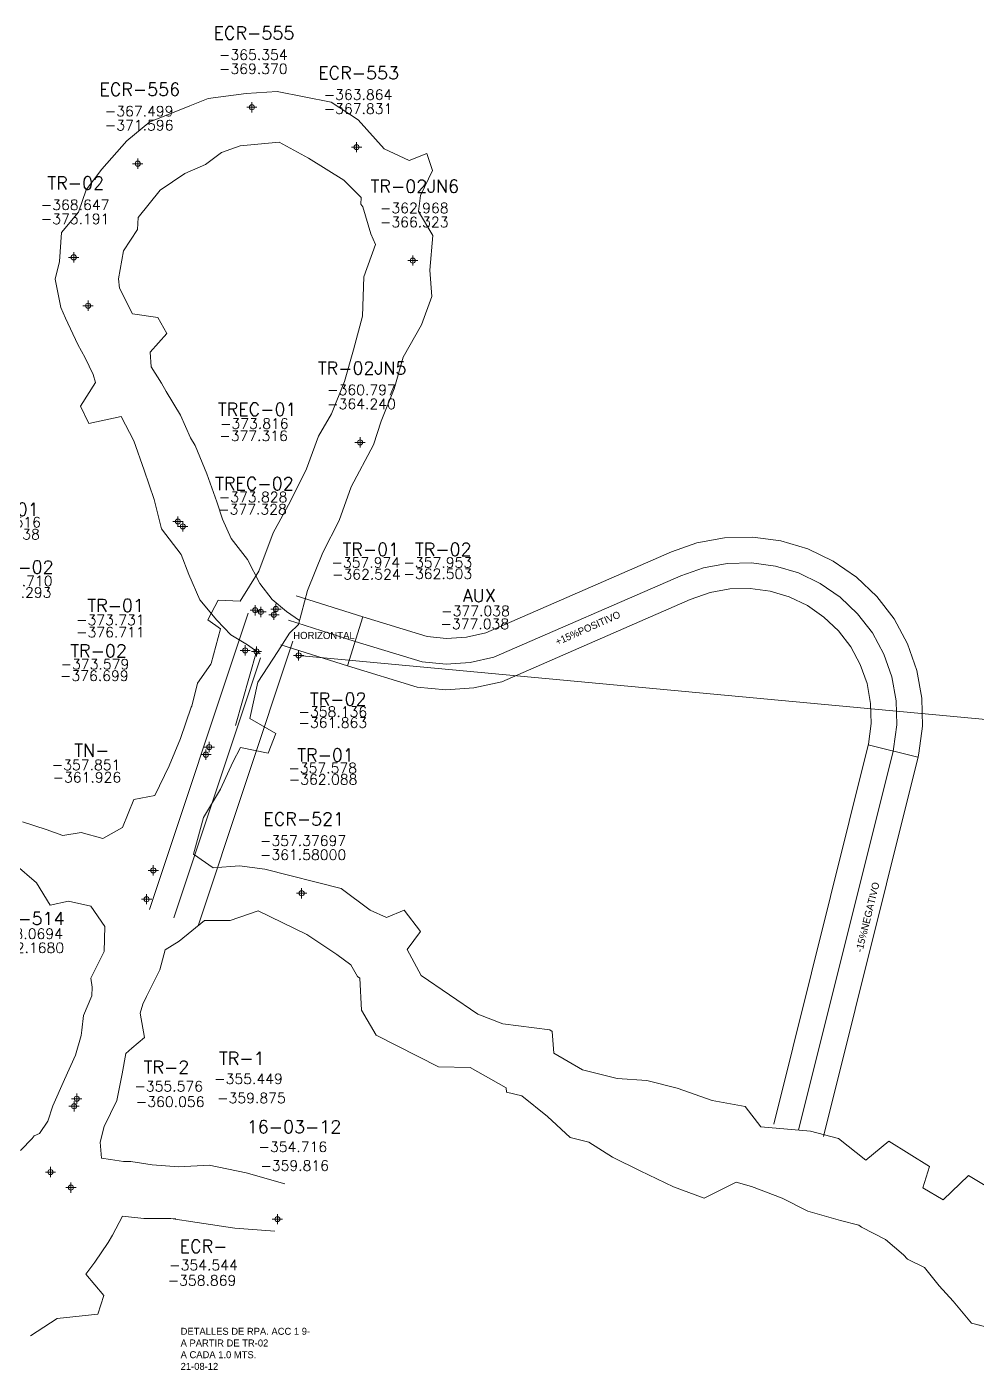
# Model space of a CAD drawing. Extents: x 0 to 99091, y -1812 to 13278.
# Drawn here: x 9517.4 to 9610, y 10127.2 to 10256.6 of the extents above; entities that cross this region are included whole.
import ezdxf
from ezdxf.enums import TextEntityAlignment as Align

# ---------------------------------------------------------------- set-up
doc = ezdxf.new("R2010")
doc.units = 0
doc.header["$MEASUREMENT"] = 0
doc.header["$PDMODE"] = 34
doc.header["$PDSIZE"] = 0.5
for name, color, linetype in [('ACC-REB-4481-PROY', 7, 'Continuous'), ('F-440-9081-E-SCR', 154, 'Continuous'), ('F-440-9085-E-SCR-FIC', 5, 'Continuous'), ('F-440-9085-W-SCR-FIC', 6, 'Continuous'), ('F-440-9493-E-SCR', 1, 'Continuous'), ('MARGEN', 7, 'Continuous'), ('R-370-9044-S-FI2', 100, 'Continuous'), ('R-370-9044-S-FIC', 86, 'Continuous'), ('R-370-9044-S-SCR', 86, 'Continuous'), ('R-440-9273-N-PROY', 232, 'Continuous')]:
    doc.layers.add(name, color=color, linetype=linetype)
doc.styles.add('ROMAND', font='ROMAND.SHX')
doc.styles.add('ROMANS', font='ROMANS.SHX', dxfattribs={"width": 2.5})

# ---------------------------------------------------------------- blocks, each defined once
blk = doc.blocks.new('F2')
at = {"lineweight": 0}
blk.add_point((0, 0), dxfattribs=at)
at = {"lineweight": 0, "style": 'ROMAND'}
for tag, height, p in [('NOMBRE', 1.25, (0.2, 6.62)), ('CIELO', 1, (0.14, 4.62)), ('PISO', 1, (0.14, 3.25))]:
    blk.add_attdef(tag, text='', height=height, dxfattribs=at).set_placement(p, align=Align.CENTER)
at = {"lineweight": 0, "style": 'ROMANS', "flags": 1}
for tag, p in [('MINA', (-0.07, -3.26)), ('LOCALIZACION', (-0.07, -4.93)), ('ESTRUCTURA', (-0.07, -6.62)), ('NIVEL', (-0.07, -8.29)), ('OBRA', (-0.07, -10.12)), ('FECHA', (-0.07, -11.79)), ('ATRAS', (-0.07, -13.48)), ('TOPOGRAFO', (2.67, -15.3))]:
    blk.add_attdef(tag, text='', height=1.25, dxfattribs=at).set_placement(p, align=Align.CENTER)

msp = doc.modelspace()

# ---------------------------------------------------------------- linework, layer by layer
at = {"color": 0, "linetype": 'Continuous', "lineweight": 0, "ltscale": 5, "flags": 128}
for points in [[(9529.37, 10170.53), (9538.98, 10199.44)], [(9534.11, 10168.95), (9543.34, 10196.7)]]:
    msp.add_lwpolyline(points, dxfattribs=at)
for points, elevation in [([(9539.79, 10195.69), (9537.76, 10188.47)], -373.83), ([(9627.25, 10187.53), (9543.9, 10195.3)], -716.56), ([(9531.74, 10169.74), (9540.17, 10195.07)], -372)]:
    msp.add_lwpolyline(points, dxfattribs=dict(at, elevation=elevation))
at = {"layer": 'ACC-REB-4481-PROY', "color": 3, "linetype": 'Continuous', "lineweight": 0, "ltscale": 5, "flags": 128}
for points in [[(9543.67, 10201.11), (9550.14, 10199.06), (9556.41, 10197.15), (9558.3, 10196.97), (9560.26, 10197.09), (9562.13, 10197.51), (9580.21, 10205.4), (9582.7, 10206.27), (9585.4, 10206.76), (9588.15, 10206.83), (9590.87, 10206.47), (9593.5, 10205.69), (9595.98, 10204.5), (9598.24, 10202.94), (9600.23, 10201.05), (9601.9, 10198.86), (9603.2, 10196.45), (9604.12, 10193.85), (9604.61, 10191.15), (9604.68, 10188.4), (9604.33, 10185.78), (9604.25, 10185.42), (9595.03, 10148.41)], [(9542.15, 10196.35), (9548.65, 10194.28), (9555.43, 10192.21), (9558.23, 10191.95), (9560.97, 10192.13), (9563.69, 10192.73), (9582.04, 10200.74), (9583.98, 10201.43), (9585.91, 10201.78), (9587.88, 10201.83), (9589.82, 10201.57), (9591.7, 10201.01), (9593.46, 10200.16), (9595.08, 10199.04), (9596.5, 10197.69), (9597.69, 10196.14), (9598.62, 10194.41), (9599.27, 10192.57), (9599.62, 10190.63), (9599.67, 10188.68), (9599.4, 10186.64), (9599.38, 10186.54), (9590.18, 10149.61)]]:
    msp.add_lwpolyline(points, dxfattribs=at)
at = {"layer": 'ACC-REB-4481-PROY', "color": 1, "linetype": 'Continuous', "lineweight": 0, "ltscale": 5, "elevation": -362.54, "flags": 128}
msp.add_lwpolyline([(9542.91, 10198.73), (9549.4, 10196.67), (9555.92, 10194.68), (9558.26, 10194.46), (9560.61, 10194.61), (9562.91, 10195.12), (9581.12, 10203.07), (9583.34, 10203.85), (9585.66, 10204.27), (9588.01, 10204.33), (9590.34, 10204.02), (9592.6, 10203.35), (9594.72, 10202.33), (9596.66, 10200.99), (9598.36, 10199.37), (9599.79, 10197.5), (9600.91, 10195.43), (9601.69, 10193.21), (9602.12, 10190.89), (9602.17, 10188.54), (9601.86, 10186.21), (9601.81, 10185.98), (9592.6, 10149.01)], dxfattribs=at)
at = {"layer": 'ACC-REB-4481-PROY', "color": 3, "linetype": 'Continuous', "lineweight": 0, "ltscale": 5, "flags": 128}
for points, elevation in [([(9550.14, 10199.06), (9548.67, 10194.28)], -362.54), ([(9599.38, 10186.59), (9604.23, 10185.38)], -352.5)]:
    msp.add_lwpolyline(points, dxfattribs=dict(at, elevation=elevation))
at = {"layer": 'F-440-9081-E-SCR', "color": 154, "linetype": 'Continuous', "lineweight": 0}
for points in [[(9540.61, 10174.47, -355.43), (9538.13, 10174.78, -356.36), (9535.56, 10174.6, -356.59), (9533.65, 10175.93, -356.81)], [(9540.61, 10174.47, -360.53), (9538.13, 10174.78, -360.46), (9535.56, 10174.6, -360.59), (9533.65, 10175.93, -360.71)], [(9571.56, 10154.92, -360.82), (9568.76, 10156.52, -361.07), (9568.6, 10158.64, -360.95), (9568.36, 10158.82, -360.95), (9563.78, 10159.38, -360.59), (9561.36, 10160.32, -360.35), (9555.83, 10164.11, -360.24), (9554.47, 10166.63, -360.2), (9555.78, 10168.39, -360.17), (9554.18, 10170.48, -360.17), (9552.45, 10169.77, -370.95), (9550.85, 10170.47, -370.92), (9548.05, 10172.57, -360.27), (9540.61, 10174.47, -360.53)], [(9571.56, 10154.92, -356.82), (9568.76, 10156.52, -358.07), (9568.6, 10158.64, -356.65), (9568.36, 10158.82, -356.65), (9563.78, 10159.38, -355.99), (9561.36, 10160.32, -355.65), (9555.83, 10164.11, -355.64), (9554.47, 10166.63, -355.9), (9555.78, 10168.39, -355.77), (9554.18, 10170.48, -355.77), (9552.45, 10169.77, -354.85), (9550.85, 10170.47, -355.42), (9548.05, 10172.57, -355.77), (9540.61, 10174.47, -355.43)], [(9539.94, 10170.42, -355.43), (9537.24, 10169.45, -356.36), (9534.71, 10169.47, -356.59), (9532.25, 10167.44, -356.81)], [(9539.94, 10170.42, -360.53), (9537.24, 10169.45, -360.46), (9534.71, 10169.47, -360.59), (9532.25, 10167.44, -360.71)], [(9570.35, 10148.32, -356.97), (9568.13, 10150.36, -356.82), (9565.64, 10152.36, -358.07), (9564.16, 10152.72, -356.65), (9564.1, 10153.14, -356.65), (9560.6, 10155.15, -355.99), (9557.52, 10155.21, -355.65), (9551.44, 10158.27, -355.64), (9550.02, 10160.71, -355.9), (9549.87, 10163.83, -355.77), (9549.63, 10164.01, -355.77), (9548.97, 10165.13, -354.85), (9547.61, 10166.15, -355.42), (9544.69, 10168.1, -355.77), (9539.94, 10170.42, -355.43)], [(9570.35, 10148.32, -360.67), (9568.13, 10150.36, -360.82), (9565.64, 10152.36, -361.07), (9564.16, 10152.72, -360.95), (9564.1, 10153.14, -360.95), (9560.6, 10155.15, -360.59), (9557.52, 10155.21, -360.35), (9551.44, 10158.27, -360.24), (9550.02, 10160.71, -360.2), (9549.87, 10163.83, -360.17), (9549.63, 10164.01, -360.17), (9548.97, 10165.13, -370.95), (9547.61, 10166.15, -370.92), (9544.69, 10168.1, -360.27), (9539.94, 10170.42, -360.53)], [(9588.93, 10149.35, -360.78), (9587.41, 10151.34, -360.62), (9584.17, 10151.91, -360.73), (9580.76, 10153.11, -360.92), (9577.82, 10153.87, -360.83), (9574.94, 10154.06, -360.85), (9571.56, 10154.92, -360.82)], [(9588.93, 10149.35, -355.78), (9587.41, 10151.34, -355.82), (9584.17, 10151.91, -355.43), (9580.76, 10153.11, -356.02), (9577.82, 10153.87, -356.03), (9574.94, 10154.06, -356.35), (9571.56, 10154.92, -356.82)], [(9599.17, 10146.11, -357.32), (9596.48, 10148.22, -356.48), (9593.75, 10148.94, -355.75), (9588.93, 10149.35, -355.78)], [(9599.17, 10146.11, -362.02), (9596.48, 10148.22, -361.88), (9593.75, 10148.94, -361.35), (9588.93, 10149.35, -360.78)], [(9586.53, 10143.96, -360.78), (9583.42, 10142.39, -360.62), (9580.42, 10143.51, -360.73), (9577.17, 10145.07, -360.92), (9574.47, 10146.38, -360.83), (9572.17, 10147.85, -360.85), (9570.35, 10148.32, -360.67)], [(9586.53, 10143.96, -355.78), (9583.42, 10142.39, -355.82), (9580.42, 10143.51, -355.43), (9577.17, 10145.07, -356.02), (9574.47, 10146.38, -356.03), (9572.17, 10147.85, -356.35), (9570.35, 10148.32, -356.97)], [(9609.16, 10144.62, -358.33), (9609.16, 10144.62, -358.33), (9606.68, 10142.22, -358.7), (9604.7, 10143.41, -358.56), (9605.36, 10145.48, -357.5), (9601.39, 10147.96, -357.48), (9599.17, 10146.11, -357.32)], [(9620.69, 10146.89, -359.39), (9620.39, 10143.99, -358.38), (9617.3, 10143.76, -358.23), (9614.95, 10143.22, -358.01), (9613.29, 10143.75, -357.93), (9611.11, 10143.42, -358.43), (9609.16, 10144.62, -358.33), (9609.16, 10144.62, -358.33)], [(9620.69, 10146.89, -363.09), (9620.39, 10143.99, -363.48), (9617.3, 10143.76, -363.43), (9614.95, 10143.22, -363.31), (9613.29, 10143.75, -363.23), (9611.11, 10143.42, -363.23), (9609.16, 10144.62, -362.53), (9609.16, 10144.62, -362.53)], [(9596.68, 10140.21, -357.32), (9593.49, 10141.12, -356.48), (9590.99, 10142.39, -355.75), (9588.01, 10143.54, -355.9), (9586.53, 10143.96, -355.78)], [(9596.68, 10140.21, -362.02), (9593.49, 10141.12, -361.88), (9590.99, 10142.39, -361.35), (9588.01, 10143.54, -361), (9586.53, 10143.96, -360.78)], [(9614.12, 10129.01, -358.39), (9609.44, 10130.22, -358.36), (9607.67, 10132.36, -358.7), (9606.29, 10133.86, -358.98), (9604.86, 10135.63, -358.64), (9603.23, 10136.44, -358.33), (9602.81, 10136.88, -358.7), (9601.06, 10138.38, -358.56), (9598.73, 10139.58, -357.5), (9598.48, 10139.76, -357.48), (9596.68, 10140.21, -357.32)], [(9614.16, 10129.01, -363.09), (9609.44, 10130.22, -362.46), (9607.67, 10132.36, -362.5), (9606.29, 10133.86, -362.48), (9604.86, 10135.63, -362.34), (9603.23, 10136.44, -362.53), (9602.81, 10136.88, -362.5), (9601.06, 10138.38, -362.26), (9598.73, 10139.58, -362.1), (9598.48, 10139.76, -362.08), (9596.68, 10140.21, -362.02)]]:
    msp.add_polyline3d(points, dxfattribs=at)
at = {"layer": 'F-440-9085-W-SCR-FIC', "color": 6, "linetype": 'Continuous', "lineweight": 0}
for points in [[(9513, 10147.42, -355.9), (9514.43, 10147.06, -357.27), (9515.7, 10146.81, -357.73), (9516.84, 10147.06, -358.86), (9517.93, 10148.22, -359.64), (9518.13, 10148.48, -355.05)], [(9513, 10147.42, -360.3), (9514.43, 10147.06, -361.57), (9515.7, 10146.81, -362.63), (9516.84, 10147.06, -363.56), (9517.93, 10148.22, -364.34), (9518.13, 10148.48, -359.15)], [(9532.22, 10145.46, -359.48), (9529.62, 10145.65, -359.32), (9527.55, 10145.97, -359.28), (9526.84, 10145.98, -359.14), (9525.56, 10146.17, -359.06), (9524.68, 10146.28, -359.18)], [(9542.54, 10143.78, -354.32), (9538.79, 10144.86, -354.76), (9535.17, 10145.62, -355.12), (9532.22, 10145.46, -355.08)], [(9542.54, 10143.78, -359.02), (9538.79, 10144.86, -359.96), (9535.17, 10145.62, -359.92), (9532.22, 10145.46, -359.48)], [(9517.79, 10128.97, -352.71), (9520.38, 10130.68, -352.97), (9524.34, 10131.08, -353.18), (9524.91, 10132.92, -353.21), (9523.16, 10134.98, -353.34), (9524.05, 10136.15, -353.1), (9525.35, 10138.06, -353.36), (9525.76, 10138.8, -353.46), (9525.76, 10138.8, -353.46), (9526.74, 10140.63, -354.88)], [(9517.79, 10128.97, -356.71), (9520.38, 10130.68, -357.07), (9524.34, 10131.08, -357.28), (9524.91, 10132.92, -357.31), (9523.16, 10134.98, -357.84), (9524.05, 10136.15, -357.8), (9525.35, 10138.06, -358.06), (9525.76, 10138.8, -358.16), (9525.76, 10138.8, -358.16), (9526.74, 10140.63, -359.28)], [(9531.45, 10140.42, -355.08), (9528.82, 10140.41, -354.72), (9526.74, 10140.63, -354.88)], [(9531.94, 10140.37, -359.51), (9531.45, 10140.42, -359.48), (9528.82, 10140.41, -359.32), (9526.74, 10140.63, -359.28)], [(9541.59, 10139.18, -359.02), (9537.67, 10139.48, -359.96), (9534.01, 10140.03, -359.92), (9531.45, 10140.42, -359.48)], [(9541.59, 10139.18, -354.32), (9537.67, 10139.48, -354.76), (9534.01, 10140.03, -355.12), (9531.45, 10140.42, -355.08)]]:
    msp.add_polyline3d(points, dxfattribs=at)
at = {"layer": 'F-440-9493-E-SCR', "color": 1, "linetype": 'Continuous', "lineweight": 0}
for points in [[(9516.99, 10179.07, -356.42), (9519.3, 10178.35, -356.31), (9520.92, 10177.76, -356.6), (9522.7, 10178.05, -356.59), (9524.83, 10177.46, -356.58), (9526.75, 10178.54, -356.67)], [(9516.99, 10179.07, -360.72), (9519.3, 10178.35, -361.01), (9520.92, 10177.76, -360.7), (9522.7, 10178.05, -360.99), (9524.83, 10177.46, -360.98), (9526.75, 10178.54, -360.97)], [(9516.25, 10174.94, -356.42), (9518.36, 10173.14, -356.31), (9519.7, 10170.97, -356.6), (9521.49, 10171.35, -356.59), (9523.64, 10170.87, -356.58), (9525.01, 10168.89, -356.67)], [(9516.25, 10174.94, -360.72), (9518.36, 10173.14, -361.01), (9519.7, 10170.97, -360.7), (9521.49, 10171.35, -360.99), (9523.64, 10170.87, -360.98), (9525.01, 10168.89, -360.97)]]:
    msp.add_polyline3d(points, dxfattribs=at)
at = {"layer": 'MARGEN', "color": 154, "linetype": 'Continuous', "lineweight": 0}
msp.add_polyline3d([(9609.16, 10144.62, -362.53), (9609.16, 10144.62, -362.53), (9606.68, 10142.22, -362.5), (9604.7, 10143.41, -362.26), (9605.36, 10145.48, -362.1), (9601.39, 10147.96, -362.08), (9599.17, 10146.11, -362.02)], dxfattribs=at)
at = {"layer": 'R-370-9044-S-SCR', "color": 86, "linetype": 'Continuous', "lineweight": 0, "flags": 128}
for elevation in [-369.2, -373.5]:
    msp.add_lwpolyline([(9520.73, 10229.22), (9521.19, 10228.18)], dxfattribs=dict(at, elevation=elevation))
at = {"layer": 'R-370-9044-S-SCR', "color": 86, "linetype": 'Continuous', "lineweight": 0}
for points in [[(9524.72, 10242.72, -367.53), (9524.72, 10242.72, -367.53), (9527.16, 10245.46, -369.63), (9529.39, 10247.33, -368.82), (9531.45, 10248.12, -368), (9533.3, 10248.89, -367.15), (9535.07, 10249.61, -366.43), (9538.8, 10250.08, -365.24), (9541.82, 10250.27, -364.69)], [(9524.72, 10242.72, -372.13), (9524.72, 10242.72, -372.13), (9527.16, 10245.46, -374.03), (9529.39, 10247.33, -372.92), (9531.45, 10248.12, -372.1), (9533.3, 10248.89, -371.35), (9535.07, 10249.61, -370.53), (9538.8, 10250.08, -369.44), (9541.82, 10250.27, -368.79)], [(9541.82, 10250.27, -364.69), (9547.08, 10249.25, -364.41), (9549.69, 10247.5, -364.02), (9552.24, 10244.69, -363.85), (9554.65, 10243.54, -363.21), (9556.38, 10244.24, -363.06), (9556.94, 10242.57, -363.03), (9555.77, 10240.13, -363.18), (9555.57, 10238.59, -363.07), (9556.98, 10236.23, -362.71)], [(9541.82, 10250.27, -368.79), (9547.08, 10249.25, -368.61), (9549.69, 10247.5, -368.52), (9552.24, 10244.69, -367.95), (9554.65, 10243.54, -367.81), (9556.38, 10244.24, -367.46), (9556.94, 10242.57, -367.43), (9555.77, 10240.13, -367.18), (9555.57, 10238.59, -367.27), (9556.98, 10236.23, -366.41)], [(9528.27, 10238, -370.79), (9528.27, 10238, -370.79), (9530.41, 10240.66, -369.63), (9532.81, 10242.28, -368.82), (9534.81, 10243.15, -368), (9536.38, 10244.34, -367.15), (9538.21, 10244.97, -366.43), (9542.01, 10245.34, -364.41), (9542.01, 10245.34, -364.41)], [(9528.27, 10238, -375.39), (9528.27, 10238, -375.39), (9530.41, 10240.66, -374.03), (9532.81, 10242.28, -372.92), (9534.81, 10243.15, -372.1), (9536.38, 10244.34, -371.35), (9538.21, 10244.97, -370.53), (9542.01, 10245.34, -368.61), (9542.01, 10245.34, -368.61)], [(9542.01, 10245.34, -364.41), (9542.01, 10245.34, -364.41), (9544.87, 10243.77, -364.02), (9548.29, 10241.64, -363.85), (9549.98, 10239.93, -363.21), (9549.97, 10239.29, -363.06), (9550.15, 10239.05, -363.03), (9550.94, 10236.4, -363.18), (9551.38, 10235.35, -363.07), (9550.26, 10232.22, -363.2)], [(9542.01, 10245.34, -368.61), (9542.01, 10245.34, -368.61), (9544.87, 10243.77, -368.52), (9548.29, 10241.64, -367.95), (9549.98, 10239.93, -367.81), (9549.97, 10239.29, -367.46), (9550.15, 10239.05, -367.43), (9550.94, 10236.4, -367.18), (9551.38, 10235.35, -367.27), (9550.26, 10232.22, -367.1)], [(9520.73, 10229.22, -369.2), (9520.19, 10231.97, -369.27), (9520.6, 10233.71, -368.84), (9520.81, 10236.54, -369.27), (9522.44, 10238.53, -368.55), (9523.19, 10240.69, -368.05), (9524.72, 10242.72, -367.53)], [(9520.73, 10229.22, -373.5), (9520.19, 10231.97, -373.37), (9520.6, 10233.71, -373.24), (9520.81, 10236.54, -372.97), (9522.44, 10238.53, -372.75), (9523.19, 10240.69, -372.45), (9524.72, 10242.72, -372.13)], [(9526.44, 10231.09, -369.31), (9526.44, 10231.09, -369.31), (9526.35, 10232, -368.84), (9526.85, 10234.75, -369.27), (9528.2, 10236.83, -368.55), (9528.27, 10238, -370.79), (9528.27, 10238, -370.79)], [(9526.44, 10231.09, -373.51), (9526.44, 10231.09, -373.51), (9526.35, 10232, -373.24), (9526.85, 10234.75, -372.97), (9528.2, 10236.83, -372.75), (9528.27, 10238, -375.39), (9528.27, 10238, -375.39)], [(9556.98, 10236.23, -362.71), (9556.67, 10232.85, -362.72), (9556.89, 10230.3, -362.31), (9555.87, 10227.53, -361.87), (9554.08, 10224.37, -361.88), (9553.21, 10221.28, -360.92), (9551.93, 10218.14, -360.64), (9551.18, 10215.84, -360.74)], [(9556.98, 10236.23, -366.41), (9556.67, 10232.85, -366.32), (9556.89, 10230.3, -366.21), (9555.87, 10227.53, -365.87), (9554.08, 10224.37, -365.48), (9553.21, 10221.28, -364.82), (9551.93, 10218.14, -364.84), (9551.18, 10215.84, -364.54)], [(9550.26, 10232.22, -363.2), (9550.13, 10228.39, -361.87), (9549.23, 10225.1, -361.88), (9548.37, 10222, -360.92), (9547.09, 10218.87, -360.64), (9545.83, 10216.68, -360.2)], [(9550.26, 10232.22, -367.1), (9550.13, 10228.39, -365.87), (9549.23, 10225.1, -365.48), (9548.37, 10222, -364.82), (9547.09, 10218.87, -364.84), (9545.83, 10216.68, -364.3)], [(9533.81, 10215.77, -370.51), (9533.81, 10215.77, -370.51), (9533.37, 10216.53, -370.3), (9532.38, 10218.73, -369.99), (9530.98, 10221.04, -370.18), (9530.55, 10221.83, -369.94), (9529.54, 10223.44, -369.96), (9529.43, 10224.86, -369.5), (9531.06, 10226.68, -369.47), (9530.18, 10228.25, -369.39), (9527.71, 10228.59, -369.53), (9526.44, 10231.09, -369.31)], [(9533.81, 10215.77, -374.71), (9533.81, 10215.77, -374.71), (9533.37, 10216.53, -374.5), (9532.38, 10218.73, -374.39), (9530.98, 10221.04, -374.18), (9530.55, 10221.83, -374.14), (9529.54, 10223.44, -374.06), (9529.43, 10224.86, -374.1), (9531.06, 10226.68, -374.17), (9530.18, 10228.25, -373.79), (9527.71, 10228.59, -373.83), (9526.44, 10231.09, -373.51)], [(9528.86, 10213.36, -370.51), (9528.86, 10213.36, -370.51), (9528.86, 10213.36, -370.51), (9527.83, 10216.21, -369.99), (9526.61, 10218.61, -370.18), (9523.46, 10217.9, -369.94), (9522.63, 10219.6, -369.96), (9524.1, 10221.9, -369.5), (9523.89, 10222.7, -369.47), (9523.1, 10224.32, -369.39), (9522.37, 10225.63, -369.53), (9521.19, 10228.18, -369.31)], [(9528.86, 10213.36, -374.71), (9528.86, 10213.36, -374.71), (9528.86, 10213.36, -374.71), (9527.83, 10216.21, -374.39), (9526.61, 10218.61, -374.18), (9523.46, 10217.9, -374.14), (9522.63, 10219.6, -374.06), (9524.1, 10221.9, -374.1), (9523.89, 10222.7, -374.17), (9523.1, 10224.32, -373.79), (9522.37, 10225.63, -373.83), (9521.19, 10228.18, -373.51)], [(9545.83, 10216.68, -360.2), (9544.67, 10213.49, -359.21), (9543.09, 10210.35, -359.43), (9541.42, 10207.26, -359.34), (9540.03, 10203.51, -359.12), (9538.21, 10200.58, -357.94), (9536.05, 10200.7, -358.08), (9535.05, 10198.79, -358.02)], [(9545.83, 10216.68, -364.3), (9544.67, 10213.49, -364.01), (9543.09, 10210.35, -363.23), (9541.42, 10207.26, -363.04), (9540.03, 10203.51, -362.82), (9538.21, 10200.58, -362.64), (9536.06, 10200.7, -362.58), (9535.05, 10198.79, -362.56)], [(9536.48, 10208.58, -371.96), (9536.48, 10208.58, -371.96), (9535.93, 10210.28, -371.5), (9534.94, 10213, -370.91), (9533.81, 10215.77, -370.51)], [(9536.48, 10208.58, -375.76), (9536.48, 10208.58, -375.76), (9535.93, 10210.28, -375.3), (9534.94, 10213, -374.91), (9533.81, 10215.77, -374.71)], [(9551.18, 10215.84, -360.74), (9549.03, 10211.74, -359.21), (9547.83, 10208.46, -359.43), (9546.25, 10205.33, -359.34), (9544.77, 10201.62, -359.12), (9543.88, 10198.32, -357.94), (9543.01, 10197.48, -358.08), (9541.86, 10195.68, -357.57), (9539.91, 10192.7, -357.48), (9539.13, 10189.14, -357.89), (9541.68, 10187.69, -358.06), (9540.94, 10185.78, -356.35)], [(9551.18, 10215.84, -364.54), (9549.03, 10211.74, -364.01), (9547.83, 10208.46, -363.23), (9546.25, 10205.33, -363.04), (9544.77, 10201.62, -362.82), (9543.88, 10198.32, -362.64), (9543.01, 10197.48, -362.58), (9541.86, 10195.68, -362.37), (9539.91, 10192.7, -361.98), (9539.13, 10189.14, -361.99), (9541.68, 10187.69, -361.96), (9540.94, 10185.78, -360.73)], [(9532.45, 10205.14, -371.96), (9532.45, 10205.14, -371.96), (9530.54, 10207.64, -371.5), (9529.81, 10210.5, -370.91), (9528.86, 10213.36, -370.51)], [(9532.45, 10205.14, -375.76), (9532.45, 10205.14, -375.76), (9530.54, 10207.64, -375.3), (9529.81, 10210.5, -374.91), (9528.86, 10213.36, -374.71)], [(9543.97, 10198.71, -373.97), (9542.7, 10199.58, -373.75), (9541.32, 10200.74, -373.49), (9540.11, 10202.31, -373.2), (9538.9, 10204.66, -372.73), (9537.31, 10206.69, -372.25), (9536.48, 10208.58, -371.96), (9536.48, 10208.58, -371.96)], [(9543.97, 10198.71, -376.97), (9542.7, 10199.58, -376.95), (9541.32, 10200.74, -376.69), (9540.11, 10202.31, -376.5), (9538.9, 10204.66, -376.33), (9537.31, 10206.69, -376.05), (9536.48, 10208.58, -375.76), (9536.48, 10208.58, -375.76)], [(9540.16, 10195.47, -373.97), (9538.9, 10196.34, -373.75), (9537.28, 10197.31, -373.49), (9535.92, 10198.75, -373.2), (9534.26, 10200.71, -372.73), (9533.2, 10203.18, -372.25), (9532.45, 10205.14, -371.96), (9532.45, 10205.14, -371.96)], [(9540.16, 10195.47, -376.97), (9538.9, 10196.34, -376.95), (9537.28, 10197.31, -376.69), (9535.92, 10198.75, -376.5), (9534.26, 10200.71, -376.33), (9533.2, 10203.18, -376.05), (9532.45, 10205.14, -375.76), (9532.45, 10205.14, -375.76)], [(9535.05, 10198.79, -358.02), (9536.28, 10197.91, -357.57), (9535.36, 10194.52, -357.48), (9535.33, 10194.46, -357.49)], [(9535.05, 10198.79, -362.56), (9536.28, 10197.91, -362.37), (9535.36, 10194.52, -361.98), (9535.33, 10194.46, -361.98)], [(9535.33, 10194.46, -357.49), (9534.06, 10192.61, -355.99), (9533.48, 10190.35, -356.42), (9533.44, 10190.26, -356.42), (9532.39, 10187.22, -356.97), (9531.29, 10184.53, -356.11), (9529.88, 10181.66, -356.46)], [(9535.33, 10194.46, -361.98), (9534.06, 10192.61, -360.79), (9533.48, 10190.35, -360.72), (9533.44, 10190.26, -360.72), (9532.39, 10187.22, -360.67), (9531.29, 10184.53, -360.91), (9529.88, 10181.66, -360.86)], [(9540.94, 10185.78, -360.73), (9538.23, 10186.33, -360.72), (9538.23, 10186.33, -360.72), (9537.5, 10184.91, -360.67), (9536.3, 10182.27, -360.91), (9534.62, 10179.52, -360.86)], [(9540.94, 10185.78, -356.35), (9538.23, 10186.33, -356.42), (9538.23, 10186.33, -356.42), (9537.5, 10184.91, -356.97), (9536.3, 10182.27, -356.11), (9534.62, 10179.52, -356.46)], [(9529.88, 10181.66, -356.46), (9529.88, 10181.66, -356.46), (9527.85, 10181.27, -356.28), (9526.75, 10178.54, -356.67)], [(9529.88, 10181.66, -360.86), (9529.88, 10181.66, -360.86), (9527.85, 10181.27, -361.08), (9526.75, 10178.54, -360.97)], [(9534.62, 10179.52, -356.46), (9534.62, 10179.52, -356.46), (9534.62, 10179.52, -356.46), (9533.65, 10175.93, -356.81)], [(9534.62, 10179.52, -360.86), (9534.62, 10179.52, -360.86), (9534.62, 10179.52, -360.86), (9533.65, 10175.93, -360.71)], [(9525.01, 10168.89, -356.67), (9524.95, 10166.45, -355.69), (9523.66, 10163.83, -356.14), (9523.79, 10162.95, -354.8)], [(9525.01, 10168.89, -360.97), (9524.95, 10166.45, -360.29), (9523.66, 10163.83, -360.04), (9523.79, 10162.95, -360.1)], [(9532.25, 10167.44, -356.81), (9530.89, 10166.59, -356.2), (9530.36, 10164.66, -355.69), (9529.07, 10162.04, -356.14), (9528.72, 10161.31, -354.8)], [(9532.25, 10167.44, -360.71), (9530.89, 10166.59, -360.5), (9530.36, 10164.66, -360.29), (9529.07, 10162.04, -360.04), (9528.72, 10161.31, -360.1)], [(9523.79, 10162.95, -360.1), (9523.75, 10162.12, -360.2), (9522.95, 10160.19, -360.43), (9522.76, 10158.77, -360.31), (9522.71, 10158.26, -360.18)], [(9523.79, 10162.95, -354.8), (9523.75, 10162.12, -354.7), (9522.95, 10160.19, -355.83), (9522.76, 10158.77, -355.71), (9522.71, 10158.26, -355.68)], [(9528.72, 10161.31, -360.1), (9528.46, 10160.44, -360.2), (9528.88, 10158.06, -360.43), (9527.66, 10157.02, -360.31), (9527.07, 10156.51, -360.18)], [(9528.72, 10161.31, -354.8), (9528.46, 10160.44, -354.7), (9528.88, 10158.06, -355.83), (9527.66, 10157.02, -355.71), (9527.07, 10156.51, -355.68)], [(9522.71, 10158.26, -360.18), (9522.15, 10156.34, -360.16), (9521.09, 10153.96, -359.81), (9519.95, 10151.41, -359.65), (9519.45, 10149.89, -359.46), (9518.65, 10148.7, -359.18), (9518.13, 10148.48, -359.15)], [(9522.71, 10158.26, -355.68), (9522.15, 10156.34, -355.56), (9521.09, 10153.96, -355.61), (9519.95, 10151.41, -355.25), (9519.45, 10149.89, -354.96), (9518.65, 10148.7, -355.18), (9518.13, 10148.48, -355.05)], [(9527.07, 10156.51, -360.18), (9526.7, 10154.51, -360.16), (9526.19, 10151.91, -359.81), (9524.96, 10149.39, -359.65), (9524.55, 10147.84, -359.46), (9524.68, 10146.28, -359.18)]]:
    msp.add_polyline3d(points, dxfattribs=at)
at = {"layer": 'R-370-9044-S-SCR', "color": 6, "linetype": 'Continuous', "lineweight": 0}
msp.add_polyline3d([(9527.07, 10156.51, -355.68), (9526.7, 10154.51, -355.56), (9526.19, 10151.91, -355.61), (9524.96, 10149.39, -355.25), (9524.55, 10147.84, -354.96), (9524.68, 10146.28, -355.18)], dxfattribs=at)

# ---------------------------------------------------------------- block references
at = {"color": 0, "linetype": 'Continuous', "lineweight": 0, "ltscale": 5}
ref = msp.add_blockref('F2', (9538.69, 10195.79, -373.82), dxfattribs=at)
ref.add_attrib('NOMBRE', 'TREC-01', dxfattribs={"lineweight": 0, "height": 1.25, "style": 'ROMAND'}).set_placement((9539.86, 10218.67, -373.82), align=Align.CENTER)
ref.add_attrib('CIELO', '-373.816', dxfattribs={"lineweight": 0, "height": 1, "style": 'ROMAND'}).set_placement((9539.58, 10217.4, -373.82), align=Align.CENTER)
ref.add_attrib('PISO', '-377.316', dxfattribs={"lineweight": 0, "height": 1, "style": 'ROMAND'}).set_placement((9539.51, 10216.21, -373.82), align=Align.CENTER)
ref = msp.add_blockref('F2', (9539.79, 10195.69, -373.83), dxfattribs=at)
ref.add_attrib('NOMBRE', 'TREC-02', dxfattribs={"lineweight": 0, "height": 1.25, "style": 'ROMAND'}).set_placement((9539.59, 10211.43, -373.83), align=Align.CENTER)
ref.add_attrib('CIELO', '-373.828', dxfattribs={"lineweight": 0, "height": 1, "style": 'ROMAND'}).set_placement((9539.46, 10210.24, -373.83), align=Align.CENTER)
ref.add_attrib('PISO', '-377.328', dxfattribs={"lineweight": 0, "height": 1, "style": 'ROMAND'}).set_placement((9539.4, 10209.05, -373.83), align=Align.CENTER)
ref = msp.add_blockref('F2', (9543.9, 10195.3, -377.04), dxfattribs=at)
ref.add_attrib('NOMBRE', 'AUX', dxfattribs={"lineweight": 0, "height": 1.25, "style": 'ROMAND'}).set_placement((9561.5, 10200.52, -377.04), align=Align.CENTER)
ref.add_attrib('CIELO', '-377.038', dxfattribs={"lineweight": 0, "height": 1, "style": 'ROMAND'}).set_placement((9561.13, 10199.14, -377.04), align=Align.CENTER)
ref.add_attrib('PISO', '-377.038', dxfattribs={"lineweight": 0, "height": 1, "style": 'ROMAND'}).set_placement((9561.06, 10197.88, -377.04), align=Align.CENTER)
ref = msp.add_blockref('F2', (9541.68, 10199.83, -373.73), dxfattribs=at)
ref.add_attrib('NOMBRE', 'TR-01', dxfattribs={"lineweight": 0, "height": 1.25, "style": 'ROMAND'}).set_placement((9526.07, 10199.55, -373.73), align=Align.CENTER)
ref.add_attrib('CIELO', '-373.731', dxfattribs={"lineweight": 0, "height": 1, "style": 'ROMAND'}).set_placement((9525.56, 10198.27, -373.73), align=Align.CENTER)
ref.add_attrib('PISO', '-376.711', dxfattribs={"lineweight": 0, "height": 1, "style": 'ROMAND'}).set_placement((9525.56, 10197.07, -373.73), align=Align.CENTER)
ref = msp.add_blockref('F2', (9541.49, 10199.27, -373.58), dxfattribs=at)
ref.add_attrib('NOMBRE', 'TR-02', dxfattribs={"lineweight": 0, "height": 1.25, "style": 'ROMAND'}).set_placement((9524.41, 10195.13, -373.58), align=Align.CENTER)
ref.add_attrib('CIELO', '-373.579', dxfattribs={"lineweight": 0, "height": 1, "style": 'ROMAND'}).set_placement((9524.05, 10193.95, -373.58), align=Align.CENTER)
ref.add_attrib('PISO', '-376.699', dxfattribs={"lineweight": 0, "height": 1, "style": 'ROMAND'}).set_placement((9523.99, 10192.82, -373.58), align=Align.CENTER)
at = {"layer": 'ACC-REB-4481-PROY', "color": 3, "linetype": 'Continuous', "lineweight": 0, "ltscale": 5}
ref = msp.add_blockref('F2', (9539.67, 10199.71, -357.97), dxfattribs=at)
ref.add_attrib('NOMBRE', 'TR-01', dxfattribs={"layer": '0', "lineweight": 0, "height": 1.25, "style": 'ROMAND'}).set_placement((9550.93, 10205.02, -357.97), align=Align.CENTER)
ref.add_attrib('CIELO', '-357.974', dxfattribs={"layer": '0', "lineweight": 0, "height": 1, "style": 'ROMAND'}).set_placement((9550.44, 10203.86, -357.97), align=Align.CENTER)
ref.add_attrib('PISO', '-362.524', dxfattribs={"layer": '0', "lineweight": 0, "height": 1, "style": 'ROMAND'}).set_placement((9550.49, 10202.71, -357.97), align=Align.CENTER)
ref = msp.add_blockref('F2', (9540.22, 10199.55, -357.95), dxfattribs=at)
ref.add_attrib('NOMBRE', 'TR-02', dxfattribs={"layer": '0', "lineweight": 0, "height": 1.25, "style": 'ROMAND'}).set_placement((9557.99, 10205.02, -357.95), align=Align.CENTER)
ref.add_attrib('CIELO', '-357.953', dxfattribs={"layer": '0', "lineweight": 0, "height": 1, "style": 'ROMAND'}).set_placement((9557.46, 10203.86, -357.95), align=Align.CENTER)
ref.add_attrib('PISO', '-362.503', dxfattribs={"layer": '0', "lineweight": 0, "height": 1, "style": 'ROMAND'}).set_placement((9557.46, 10202.76, -357.95), align=Align.CENTER)
at = {"layer": 'F-440-9085-E-SCR-FIC', "color": 2, "linetype": 'Continuous', "lineweight": 0}
ref = msp.add_blockref('F2', (9541.83, 10140.35, -354.72), dxfattribs=at)
ref.add_attrib('NOMBRE', '16-03-12', dxfattribs={"layer": '0', "lineweight": 0, "height": 1.25, "style": 'ROMAND'}).set_placement((9543.45, 10148.73, -354.72), align=Align.CENTER)
ref.add_attrib('CIELO', '-354.716', dxfattribs={"layer": '0', "lineweight": 0, "height": 1, "style": 'ROMAND'}).set_placement((9543.33, 10146.9, -354.72), align=Align.CENTER)
ref.add_attrib('PISO', '-359.816', dxfattribs={"layer": '0', "lineweight": 0, "height": 1, "style": 'ROMAND'}).set_placement((9543.51, 10145.07, -354.72), align=Align.CENTER)
ref = msp.add_blockref('F2', (9521.71, 10143.43, -354.54), dxfattribs=at)
ref.add_attrib('NOMBRE', 'ECR-', dxfattribs={"layer": '0', "lineweight": 0, "height": 1.25, "style": 'ROMAND'}).set_placement((9534.63, 10137.08, -354.54), align=Align.CENTER)
ref.add_attrib('CIELO', '-354.544', dxfattribs={"layer": '0', "lineweight": 0, "height": 1, "style": 'ROMAND'}).set_placement((9534.63, 10135.37, -354.54), align=Align.CENTER)
ref.add_attrib('PISO', '-358.869', dxfattribs={"layer": '0', "lineweight": 0, "height": 1, "style": 'ROMAND'}).set_placement((9534.48, 10133.88, -354.54), align=Align.CENTER)
at = {"layer": 'R-370-9044-S-FI2', "color": 4, "linetype": 'Continuous', "lineweight": 0}
for p, values in [((9539.34, 10248.74, -365.35), {'NOMBRE': 'ECR-555', 'CIELO': '-365.354', 'PISO': '-369.370'}), ((9549.54, 10244.85, -363.86), {'NOMBRE': 'ECR-553', 'CIELO': '-363.864', 'PISO': '-367.831'}), ((9528.22, 10243.24, -367.5), {'NOMBRE': 'ECR-556', 'CIELO': '-367.499', 'PISO': '-371.596'}), ((9521.98, 10234.11, -368.65), {'NOMBRE': 'TR-02', 'CIELO': '-368.647', 'PISO': '-373.191'}), ((9555.02, 10233.8, -362.97), {'NOMBRE': 'TR-02JN6', 'CIELO': '-362.968', 'PISO': '-366.323'}), ((9549.88, 10216.07, -360.8), {'NOMBRE': 'TR-02JN5', 'CIELO': '-360.797', 'PISO': '-364.240'}), ((9544.19, 10172.12, -357.38), {'NOMBRE': 'ECR-521', 'CIELO': '-357.37697', 'PISO': '-361.58000'})]:
    msp.add_blockref('F2', p, dxfattribs=at).add_auto_attribs(values)
ref = msp.add_blockref('F2', (9523.38, 10229.39, -369.21), dxfattribs=at)
ref.add_attrib('NOMBRE', 'ECR-567', dxfattribs={"layer": '0', "lineweight": 0, "height": 1.25, "style": 'ROMAND'}).set_placement((9511.76, 10227.87, -369.21), align=Align.CENTER)
ref.add_attrib('CIELO', '-369.205', dxfattribs={"layer": '0', "lineweight": 0, "height": 1, "style": 'ROMAND'}).set_placement((9511.34, 10226.62, -369.21), align=Align.CENTER)
ref.add_attrib('PISO', '-373.435', dxfattribs={"layer": '0', "lineweight": 0, "height": 1, "style": 'ROMAND'}).set_placement((9511.34, 10225.43, -369.21), align=Align.CENTER)
ref = msp.add_blockref('F2', (9532.14, 10208.36, -371.52), dxfattribs=at)
ref.add_attrib('NOMBRE', 'TR-01', dxfattribs={"layer": '0', "lineweight": 0, "height": 1.25, "style": 'ROMAND'}).set_placement((9515.82, 10208.92, -371.52), align=Align.CENTER)
ref.add_attrib('CIELO', '-371.516', dxfattribs={"layer": '0', "lineweight": 0, "height": 1, "style": 'ROMAND'}).set_placement((9515.45, 10207.79, -371.52), align=Align.CENTER)
ref.add_attrib('PISO', '-375.138', dxfattribs={"layer": '0', "lineweight": 0, "height": 1, "style": 'ROMAND'}).set_placement((9515.34, 10206.61, -371.52), align=Align.CENTER)
ref = msp.add_blockref('F2', (9532.61, 10207.88, -371.71), dxfattribs=at)
ref.add_attrib('NOMBRE', 'TR-02', dxfattribs={"layer": '0', "lineweight": 0, "height": 1.25, "style": 'ROMAND'}).set_placement((9517.27, 10203.29, -371.71), align=Align.CENTER)
ref.add_attrib('CIELO', '-371.710', dxfattribs={"layer": '0', "lineweight": 0, "height": 1, "style": 'ROMAND'}).set_placement((9516.58, 10202.06, -371.71), align=Align.CENTER)
ref.add_attrib('PISO', '-375.293', dxfattribs={"layer": '0', "lineweight": 0, "height": 1, "style": 'ROMAND'}).set_placement((9516.47, 10200.94, -371.71), align=Align.CENTER)
ref = msp.add_blockref('F2', (9535.19, 10186.37, -358.14), dxfattribs=at)
ref.add_attrib('NOMBRE', 'TR-02', dxfattribs={"layer": '0', "lineweight": 0, "height": 1.25, "style": 'ROMAND'}).set_placement((9547.75, 10190.42, -358.14), align=Align.CENTER)
ref.add_attrib('CIELO', '-358.136', dxfattribs={"layer": '0', "lineweight": 0, "height": 1, "style": 'ROMAND'}).set_placement((9547.23, 10189.31, -358.14), align=Align.CENTER)
ref.add_attrib('PISO', '-361.863', dxfattribs={"layer": '0', "lineweight": 0, "height": 1, "style": 'ROMAND'}).set_placement((9547.23, 10188.25, -358.14), align=Align.CENTER)
ref = msp.add_blockref('F2', (9529.74, 10174.35, -357.85), dxfattribs=at)
ref.add_attrib('NOMBRE', 'TN-', dxfattribs={"layer": '0', "lineweight": 0, "height": 1.25, "style": 'ROMAND'}).set_placement((9523.75, 10185.42, -357.85), align=Align.CENTER)
ref.add_attrib('CIELO', '-357.851', dxfattribs={"layer": '0', "lineweight": 0, "height": 1, "style": 'ROMAND'}).set_placement((9523.19, 10184.13, -357.85), align=Align.CENTER)
ref.add_attrib('PISO', '-361.926', dxfattribs={"layer": '0', "lineweight": 0, "height": 1, "style": 'ROMAND'}).set_placement((9523.27, 10182.92, -357.85), align=Align.CENTER)
ref = msp.add_blockref('F2', (9534.86, 10185.63, -357.58), dxfattribs=at)
ref.add_attrib('NOMBRE', 'TR-01', dxfattribs={"layer": '0', "lineweight": 0, "height": 1.25, "style": 'ROMAND'}).set_placement((9546.52, 10184.97, -357.58), align=Align.CENTER)
ref.add_attrib('CIELO', '-357.578', dxfattribs={"layer": '0', "lineweight": 0, "height": 1, "style": 'ROMAND'}).set_placement((9546.24, 10183.82, -357.58), align=Align.CENTER)
ref.add_attrib('PISO', '-362.088', dxfattribs={"layer": '0', "lineweight": 0, "height": 1, "style": 'ROMAND'}).set_placement((9546.28, 10182.72, -357.58), align=Align.CENTER)
ref = msp.add_blockref('F2', (9529.08, 10171.54, -358.07), dxfattribs=at)
ref.add_attrib('NOMBRE', 'ECR-514', dxfattribs={"layer": '0', "lineweight": 0, "height": 1.25, "style": 'ROMAND'}).set_placement((9517.16, 10169.04, -358.07), align=Align.CENTER)
ref.add_attrib('CIELO', '-358.0694', dxfattribs={"layer": '0', "lineweight": 0, "height": 1, "style": 'ROMAND'}).set_placement((9517.16, 10167.67, -358.07), align=Align.CENTER)
ref.add_attrib('PISO', '-362.1680', dxfattribs={"layer": '0', "lineweight": 0, "height": 1, "style": 'ROMAND'}).set_placement((9517.28, 10166.3, -358.07), align=Align.CENTER)
at = {"layer": 'R-370-9044-S-FIC', "color": 6, "linetype": 'Continuous', "lineweight": 0}
ref = msp.add_blockref('F2', (9519.72, 10144.94, -354.37), dxfattribs=at)
ref.add_attrib('NOMBRE', 'TN-X5', dxfattribs={"layer": '0', "lineweight": 0, "height": 1.25, "style": 'ROMAND'}).set_placement((9506.99, 10159.5, -354.37), align=Align.CENTER)
ref.add_attrib('CIELO', '-354.373', dxfattribs={"layer": '0', "lineweight": 0, "height": 1, "style": 'ROMAND'}).set_placement((9507.78, 10157.52, -354.37), align=Align.CENTER)
ref.add_attrib('PISO', '-359.172', dxfattribs={"layer": '0', "lineweight": 0, "height": 1, "style": 'ROMAND'}).set_placement((9508.57, 10155.31, -354.37), align=Align.CENTER)
ref = msp.add_blockref('F2', (9522.02, 10151.36, -355.45), dxfattribs=at)
ref.add_attrib('NOMBRE', 'TR-1', dxfattribs={"layer": '0', "lineweight": 0, "height": 1.25, "style": 'ROMAND'}).set_placement((9538.36, 10155.4, -355.45), align=Align.CENTER)
ref.add_attrib('CIELO', '-355.449', dxfattribs={"layer": '0', "lineweight": 0, "height": 1, "style": 'ROMAND'}).set_placement((9539.01, 10153.53, -355.45), align=Align.CENTER)
ref.add_attrib('PISO', '-359.875', dxfattribs={"layer": '0', "lineweight": 0, "height": 1, "style": 'ROMAND'}).set_placement((9539.3, 10151.66, -355.45), align=Align.CENTER)
ref = msp.add_blockref('F2', (9522.28, 10152.09, -355.58), dxfattribs=at)
ref.add_attrib('NOMBRE', 'TR-2', dxfattribs={"layer": '0', "lineweight": 0, "height": 1.25, "style": 'ROMAND'}).set_placement((9531.02, 10154.54, -355.58), align=Align.CENTER)
ref.add_attrib('CIELO', '-355.576', dxfattribs={"layer": '0', "lineweight": 0, "height": 1, "style": 'ROMAND'}).set_placement((9531.24, 10152.81, -355.58), align=Align.CENTER)
ref.add_attrib('PISO', '-360.056', dxfattribs={"layer": '0', "lineweight": 0, "height": 1, "style": 'ROMAND'}).set_placement((9531.38, 10151.3, -355.58), align=Align.CENTER)

# ---------------------------------------------------------------- texts
at = {"layer": 'ACC-REB-4481-PROY', "color": 0, "linetype": 'Continuous', "lineweight": 0, "ltscale": 5, "char_height": 0.6964, "width": 11.3099, "attachment_point": 1}
for s, insert, rotation in [('+15%POSITIVO', (9568.82, 10196.91), 23.9328), ('-15%NEGATIVO', (9598.14, 10166.49), 76.0557)]:
    msp.add_mtext(s, dxfattribs=dict(at, insert=insert, rotation=rotation))
at = {"layer": 'ACC-REB-4481-PROY', "color": 0, "linetype": 'Continuous', "lineweight": 0, "ltscale": 5, "insert": (9543.37, 10197.6), "char_height": 0.696, "width": 11.3099, "attachment_point": 1}
msp.add_mtext('HORIZONTAL', dxfattribs=at)
at = {"layer": 'R-440-9273-N-PROY', "color": 0, "linetype": 'Continuous', "lineweight": 0, "ltscale": 5, "insert": (9532.4, 10129.76), "char_height": 0.6843, "width": 20.2471, "attachment_point": 1}
msp.add_mtext('DETALLES DE RPA. ACC 1 9-\\PA PARTIR DE TR-02\\PA CADA 1.0 MTS.\\P21-08-12', dxfattribs=at)

doc.saveas('drawing.dxf')
